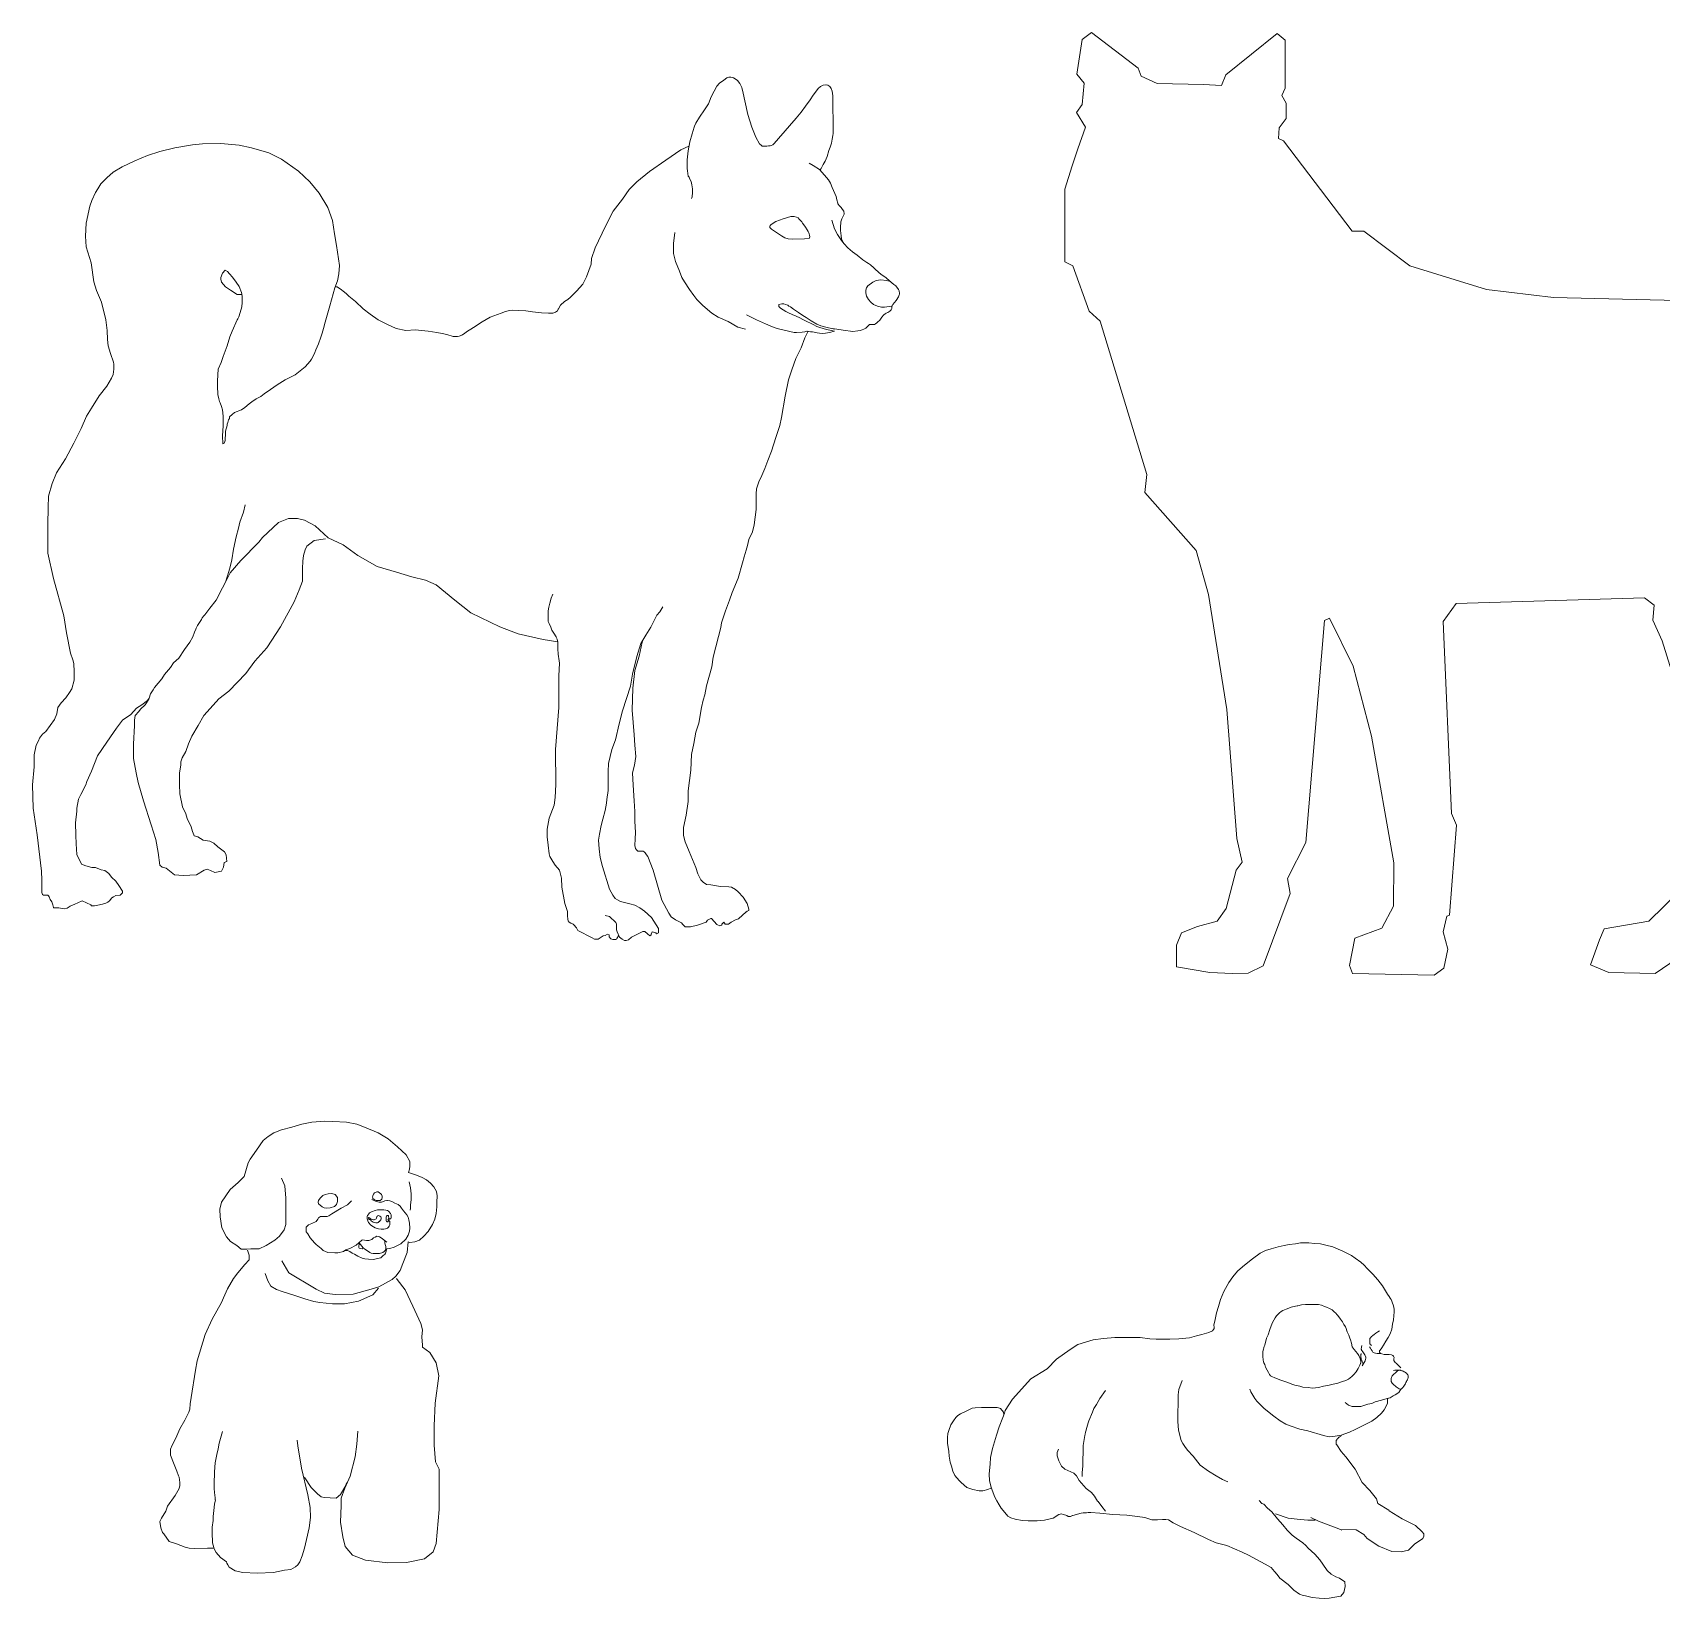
# Model space of a CAD drawing. Header units: millimetres. Extents: x -63086 to 144078, y -129912 to 13382.
# Drawn here: x -57096 to -55950, y -94391 to -93289 of the extents above; entities that cross this region are included whole.
import ezdxf

# ---------------------------------------------------------------- set-up
doc = ezdxf.new("R2010")
doc.units = ezdxf.units.MM
doc.layers.get('0').update_dxf_attribs({"lineweight": 0})
doc.layers.add('展開建具用', color=250, linetype='Continuous', lineweight=9)

# ---------------------------------------------------------------- blocks, each defined once
blk = doc.blocks.new('犬1（CAD素材.com）')
at = {"color": 0, "linetype": 'ByBlock', "lineweight": -2}
for points in [[(116.9, 528.7), (117.7, 529.8), (119.2, 532.4), (120.4, 534.8), (121.8, 538.2), (123.1, 542.4), (124, 544.6), (124.9, 547.6), (125.4, 550.4), (125.7, 551.6), (125.9, 553.1), (126.1, 554.2), (126.2, 557.5), (126.2, 565), (125.9, 570.7), (125.8, 575.8), (125.8, 580.8), (125.5, 584), (124.8, 585.9), (124.3, 586.6), (123.7, 587.3), (122.3, 588.4), (121.2, 588.6), (120.9, 588.6), (119, 588.3), (117.3, 587.5), (115.5, 585.9), (113.6, 583.4), (112.1, 581.3), (110, 578.1), (106.7, 573.5), (103.5, 569.3), (100.1, 565.2), (95.3, 559.8), (84.6, 547.3), (84, 546.7), (83.6, 546.4), (82.5, 545.9), (81.7, 545.7), (80.7, 545.6), (79.5, 545.5), (77.3, 545.5), (76.2, 545.5), (75.4, 546), (74.2, 547.1), (71.7, 551.8), (68.8, 558.8), (66.2, 567.8), (63.9, 577.4), (62.9, 582.6), (61.8, 586.7), (60.4, 589.5), (58.8, 591.7), (57.2, 592.7), (56.1, 593.4), (55.1, 593.8), (54.1, 593.9), (52.7, 593.9), (51.3, 593.4), (49.1, 591.9), (46.2, 589.8), (44.3, 587.6), (42.4, 584.1), (40.4, 580.1), (38.3, 575.2), (35.5, 571), (32.1, 565.8), (29.6, 561.6), (28.6, 559.4), (28.3, 558.7), (26.9, 554.1), (25.3, 548.4), (24.2, 542.2), (23.5, 535.8), (23.4, 529.7), (23.6, 528), (24.2, 524.4), (24.8, 523.5), (25.3, 522.3), (26.2, 520.5), (26.6, 518.2), (27.1, 515.4), (27.1, 512.9), (26.9, 509.7), (26.4, 508.5)], [(-287.5, 293), (-288.7, 287.8), (-291.4, 280.7), (-292.3, 276.6), (-293.8, 270.5), (-295.7, 261.8), (-297, 254.2), (-298.4, 248.4), (-299.9, 243), (-301.3, 238.5), (-303.4, 234.6), (-308, 226), (-312.5, 220.3), (-315.9, 215.5), (-316.6, 214.9), (-317.8, 213.5), (-318.4, 212.2), (-319.2, 210.8), (-321.2, 208), (-322, 206.2), (-322.2, 205.6), (-323.2, 203.3), (-324.4, 200.2), (-326.5, 196.3), (-330.2, 191.3), (-334.3, 185.2), (-338.1, 181.8), (-340.1, 178.6), (-344.3, 173.5), (-346.3, 170.5), (-351.3, 164.4), (-352.3, 162.8), (-353.3, 161.3), (-354.1, 159.9), (-355.2, 157), (-356.2, 155.3), (-360.2, 152.3), (-364.1, 150), (-367.9, 145.5), (-373.8, 141.4), (-378, 135.8), (-380.2, 132.7), (-384.9, 126), (-391.5, 116.4), (-395.6, 105.6), (-395.6, 105.6), (-399, 98.4), (-399.7, 95.9), (-403.2, 89.1), (-404.8, 85.9), (-406.1, 79.6), (-405.9, 77.4), (-407, 69.1), (-406.6, 60.6), (-406.4, 54.5), (-405.9, 47), (-402.6, 40.2), (-399.6, 38.9), (-395.5, 37.8), (-392.8, 37.8), (-388.9, 36.2), (-386.4, 35.7), (-383.5, 33.6), (-381.6, 31), (-378.5, 28.2), (-376.5, 25.1), (-373.9, 21), (-373.9, 20), (-375.5, 18.3), (-378.6, 18), (-380.2, 17.2), (-381.3, 16.5), (-383.1, 14.4), (-384.2, 13.3), (-385.6, 12.6), (-387.9, 12), (-391.3, 11.2), (-393.6, 10.8), (-395.7, 10.7), (-396.1, 11.6), (-402.2, 14.2), (-405.4, 12.9), (-407.5, 12), (-410.6, 10.5), (-412.9, 9.1), (-414.8, 8.6), (-418.7, 9.3), (-421.9, 9.4), (-422.1, 9.4), (-422.4, 9.6), (-422.6, 10.6), (-422.9, 11.6), (-423.6, 13.7), (-424.7, 15.3), (-425.5, 17.2), (-425.9, 17.9), (-426.3, 18.2), (-429.4, 18.2), (-430.1, 18.7), (-430.6, 20.2), (-430.6, 28.9), (-430.9, 35.1), (-433.8, 60.7), (-436.8, 79.6), (-437.1, 96), (-436, 108.6), (-436, 111.5), (-436.1, 114.3), (-436.1, 117), (-434.5, 123.8), (-432.9, 126.9), (-432.2, 128.7), (-430.1, 131.5), (-427.7, 133.4), (-424.8, 137.6), (-421.7, 142), (-420.1, 146), (-419.3, 150.3), (-417, 153.7), (-413.8, 157.2), (-411.2, 161), (-409.5, 163.4), (-407.9, 169.6), (-407.9, 175.4), (-408.1, 181.4), (-408.7, 184), (-410.4, 188.7), (-413.3, 202.9), (-415.2, 214.9), (-422.5, 241.2), (-426.5, 259.1), (-426.5, 279.1), (-426.1, 291.2), (-425.9, 299.2), (-423.4, 308.1), (-420.2, 315.6), (-414, 325.3), (-408, 336.5), (-403, 346.7), (-399.1, 355.3), (-395.6, 361), (-390.2, 369.7), (-385, 376.4), (-381.6, 382.2), (-380.5, 384.7), (-380, 388.5), (-380, 391.9), (-380.2, 393.3), (-382.2, 399.4), (-383.9, 404.8), (-384.4, 409.4), (-384.6, 415.7), (-385.6, 423.2), (-388.7, 435.6), (-392.2, 443.9), (-394.1, 450), (-395.8, 463.4), (-399.4, 474.5), (-399.9, 482.1), (-399.5, 491.2), (-396.8, 503.1), (-395.5, 507.2), (-392.9, 512.7), (-391.3, 515.3), (-389, 518.9), (-384.8, 523.1), (-380.4, 527.1), (-374.2, 530.9), (-365.3, 535.1), (-356.2, 538.8), (-347.7, 541.6), (-337.1, 544.2), (-324.6, 546.3), (-317.5, 547.1), (-304.6, 547.3), (-291.9, 546.1), (-283, 544.3), (-271, 540.8), (-262, 536.2), (-250.1, 527.7), (-242, 520.4), (-235.4, 512.3), (-229.4, 502.2), (-226.1, 493), (-224.7, 483.7), (-223.2, 475.6), (-221.1, 461.4), (-221.6, 455.5), (-222.7, 450.7), (-224.5, 445.8), (-228.1, 433.1), (-231.3, 421.5), (-232.4, 417), (-233.5, 413.9), (-234.3, 410.9), (-236, 406.3), (-237.9, 402.1), (-238.6, 400.2), (-239.5, 398.2), (-241, 395.4), (-241.9, 394.1), (-245.3, 390), (-248.8, 387.2), (-252.3, 384.6), (-259.4, 381), (-265.1, 377.4), (-269.8, 374.2), (-274.3, 371), (-276.6, 369.2), (-279.9, 367.5), (-280.8, 367), (-281.9, 366.1), (-284.8, 364), (-287.7, 361.6), (-290.2, 359.9), (-295, 357.9), (-296.6, 356.5), (-298.6, 354.9), (-298.7, 353.8), (-299.3, 352.8), (-299.8, 351), (-300.2, 349.7), (-300.3, 348.8), (-301.5, 344.8), (-301.5, 343.6), (-301.7, 338.2), (-301.8, 337.5), (-302.3, 336.5), (-302.4, 336.4), (-303.2, 336), (-303.4, 341.6), (-303.1, 348.5), (-303.1, 355.4), (-303.4, 359.9), (-304.2, 362.1), (-305.1, 364.7), (-305.6, 365.8), (-306.1, 367.6), (-306.9, 370.7), (-307, 376.5), (-307.1, 380.3), (-306.5, 388.4), (-304.5, 393.1), (-303.1, 397.3), (-300.3, 405), (-298.3, 411.3), (-296.6, 415.2), (-293.2, 423.1), (-292.7, 423.8), (-292, 425.4), (-291.1, 428.3), (-290, 432.3), (-289.6, 435.5), (-289.6, 439.8), (-290.1, 442.5), (-291.8, 446.7), (-293.9, 449.7), (-296.5, 453.2), (-298.5, 455.5), (-300.1, 457.3), (-301.6, 458.2), (-303.4, 456.1), (-304.7, 453), (-304.7, 451.8), (-304.2, 449.6), (-301.3, 446.4), (-297.9, 444), (-293.2, 441.1), (-289.8, 441.1)], [(24.6, 545.4), (18.9, 542.8), (8.4, 535.6), (-3.2, 527.5), (-12, 520.2), (-17.4, 514.9), (-22.2, 508.2), (-28.6, 499.7), (-34.1, 489), (-41.4, 473.9), (-44, 466.3), (-44.1, 462.3), (-47.4, 453.5), (-50, 448.3), (-54.5, 443.3), (-58.7, 439.1), (-60.5, 437.6), (-63, 436.2), (-65.6, 433.4), (-67.2, 430.9), (-67.3, 430.7), (-67.8, 429.6), (-69.2, 428.6), (-71.2, 428), (-74.2, 427.9), (-79.1, 428.2), (-85.3, 428.8), (-90.1, 429.5), (-95, 429.8), (-99.7, 430), (-101.5, 429.8), (-104.3, 429.1), (-107.4, 427.9), (-115.1, 425), (-120.8, 421.8), (-127, 417.7), (-131.8, 414.7), (-133.3, 413.6), (-134.5, 412.8), (-135.2, 412.4), (-137.1, 411.8), (-138.1, 411.5), (-141.3, 411.5), (-145.6, 412.8), (-148.9, 413.5), (-152.6, 414.2), (-158.7, 415.3), (-163.5, 415.8), (-167.8, 416.1), (-174.6, 415.7), (-181.3, 417.1), (-187.9, 420.2), (-193.9, 423.3), (-199.7, 427.1), (-204.5, 430.9), (-210, 436), (-214.6, 439.9), (-216.5, 441.8), (-218.6, 443.3), (-219.9, 444.3), (-222.8, 446.4), (-223.7, 446.5)], [(109.3, 533.5), (112.1, 531.8), (116.4, 529.1), (120.1, 525), (122.8, 521.8), (124.3, 519.4), (125.5, 516.3), (128.3, 510.1), (128.7, 507.7), (129.3, 505.2), (129.3, 504.9), (130.5, 503.5), (131.7, 502.2), (132.7, 500.9), (133.6, 499.7), (133.7, 499.3), (133.8, 498.2), (133.8, 497.5), (133.1, 496.2), (132.7, 495.3), (132.3, 494.2), (131.4, 492.2), (131.4, 491), (131.2, 489.3), (131.2, 486), (131.8, 482.2), (132.1, 480.3), (133, 478.1)], [(125.2, 493.4), (127.1, 487.2), (129.2, 483.3), (132.1, 479), (133.9, 476.7), (136.5, 473.8), (139.7, 471.1), (142.9, 468.6), (147.1, 465.5), (149.8, 463.5), (150.9, 462.8), (152.5, 461.8), (153.2, 461.2), (154, 460.4), (155.9, 458.7), (160, 455.2), (163.2, 452.9), (166.1, 450.4), (168.9, 448), (170.2, 447.1), (172.1, 444.5), (172.6, 443.6), (172.6, 443.2), (172.9, 442.2), (172.7, 441.3), (172.6, 440.8), (172.1, 439.4), (170.5, 436.9), (169.3, 435.3), (168.2, 434), (167.6, 433.1), (167.5, 432.8), (167.4, 432.4), (167.4, 432.2), (167.4, 431.8), (167.3, 431.1), (167, 430.3), (166.3, 429.5), (165.9, 429.2), (165.2, 428.8), (164.5, 428.3), (163.3, 427.8), (162.7, 427.5), (162.5, 427.2), (162.1, 426.9), (161.5, 426.4), (160.4, 425), (158.9, 422.9), (157.3, 421.5), (156.8, 421.1), (156, 420.4), (155.8, 420.3), (155.3, 420), (154.7, 419.8), (154.2, 419.8), (153.9, 419.8), (153.3, 419.9), (153.2, 419.9), (152.8, 419.9), (152.3, 419.9), (151.8, 419.8), (151.5, 419.6), (150.4, 418.7), (149, 417.3), (147.7, 416.7), (146.6, 416.1), (145.2, 415.7), (143.4, 415.4), (140, 414.9), (133.1, 416), (125.6, 417), (127.1, 416.7), (121.8, 417.7), (117.5, 419), (114.7, 420.1), (110.6, 422.4), (107.1, 424.9), (104.8, 426.2), (101.7, 428.3), (98.3, 430.6), (96, 432.4), (95, 432.9), (94.3, 433.6), (92.6, 434.1), (91.5, 434.4), (89.9, 434.4), (88, 434), (87.8, 433.5), (87.8, 432.5), (89.1, 431.4), (92.8, 429.1), (94.6, 428.2), (97.3, 427), (100, 425.7), (102.7, 424.5), (104.7, 423.4), (108, 421.9), (110.1, 420.8), (112.1, 419.9), (114.7, 418.5), (116.8, 417.7), (121.4, 416.5), (123.7, 415.9), (127, 415.2), (123.5, 414.2), (120.8, 413.8), (118.6, 413.5), (116.5, 413.8), (114.8, 414), (113.9, 414.2), (111.5, 414.7), (110.1, 414.7), (107.8, 415.1), (107.7, 415.1), (106.2, 414.7), (104.4, 414.5), (104.2, 414.5), (100.3, 414.2), (98.6, 414.3), (91.7, 416), (86.8, 417.1), (83.4, 418.3), (78.4, 420.3), (72.3, 423.1), (65.2, 426.7)], [(14.7, 484.7), (13.9, 476.9), (13.9, 469.9), (15.1, 464.3), (18.1, 457.5), (19.6, 452.9), (21.5, 450), (25.1, 444.5), (28, 440.4), (30.3, 437.4), (34.4, 433.3), (40.7, 428), (45.1, 425), (52.2, 422), (59, 418.1), (64.5, 416.6)], [(166.7, 450.2), (163.7, 450.9), (159.7, 451.4), (156.3, 450.9), (154.1, 449.7), (150.5, 447.2), (149.5, 445.8), (149.1, 444), (149.1, 442.2), (149.6, 439.9), (151, 437.4), (152.6, 435.7), (154.4, 434), (157.4, 432.7), (160.1, 432.2), (162.2, 432.1), (167.5, 432.8)], [(108.2, 414.8), (106.3, 410.5), (103.6, 403.6), (99.9, 395.9), (97, 388.1), (94.8, 381), (92.4, 369.4), (89.7, 354.5), (88.5, 348.9), (85.8, 340.4), (82.7, 330.7), (80.2, 324.1), (78, 318.5), (75.9, 313.7), (73.9, 309.3), (72.2, 304.2), (72, 300.8), (72, 289.6), (70.5, 278.9), (69.3, 274.1), (66.9, 268.5), (65.9, 264.3), (64.9, 261.2), (63.4, 256.4), (62.3, 252.1), (59.4, 241.4), (55, 231.3), (53.1, 225.8), (50.3, 218.3), (47.6, 209.9), (47.1, 206.7), (45.5, 200.4), (41.6, 185.9), (40.8, 179), (37, 165.7), (35.9, 159.2), (34.6, 155.5), (33.6, 150.3), (31.5, 139.4), (29.4, 133.1), (28.1, 125.1), (26.5, 117.2), (26, 106.3), (24.2, 91.7), (24.1, 84.3), (22.6, 74.7), (20.8, 66), (20.8, 60.3), (22, 55.8), (24.7, 49), (29.4, 37.8), (30.9, 33.2), (33.1, 29.2), (34.6, 27.4), (36.9, 25.9), (40, 25.6), (46.9, 24.5), (52.8, 24.2), (54.5, 24), (57.5, 22.4), (59.2, 20.7), (62.7, 16.9), (65.7, 12.5), (66.9, 8.4), (66.9, 7.5), (65.6, 7.1), (65.1, 6.6), (64.8, 6.6), (59.6, 1.6), (57.3, 1), (54.4, -0.8), (52.4, -2.1), (50.2, -2.1), (49.1, -0.6), (47.7, -2.1), (47.7, -2.9), (46.4, -3.2), (44.2, -2.4), (40.6, 1.8), (40.1, 1.8), (37.7, 0.8), (36.7, -0.6), (30.6, -2.8), (25.7, -3.9), (22.1, -3.9), (20.3, -2.4), (19.4, -1.1), (17.9, -0.5), (15.3, 1), (12.2, 3.1), (10.6, 5.7), (5.6, 14.9), (-0.6, 36), (-4.3, 45.4), (-5.3, 46.7), (-6.1, 48), (-6.9, 48.8), (-7.5, 49.3), (-11.3, 49.3), (-12.2, 50.2), (-12.9, 51.2), (-13.4, 53.2), (-13.2, 57.9), (-13, 62.4), (-13.4, 70.3), (-13.5, 77.2), (-14, 84.6), (-14.7, 95.6), (-15, 104.4), (-13.7, 109.9), (-12.7, 115.9), (-13.5, 123.8), (-13.9, 131.1), (-15.3, 148.5), (-14.8, 164), (-13.4, 176.4), (-10.3, 186.4), (-8.2, 196.3), (-7.5, 198.2)], [(-67.6, 196.5), (-77.9, 198.2), (-95.6, 202.3), (-108.5, 207.2), (-128.7, 217.1), (-140.1, 225.9), (-153.2, 236.6), (-160.8, 240), (-170.2, 242.4), (-181.2, 245.6), (-194.6, 249.7), (-208.2, 257.3), (-218.6, 264.8), (-229.1, 269.7), (-238.3, 278.2), (-245.9, 282.1), (-250.7, 283.3), (-257.1, 283.3), (-264.1, 280.6), (-275.3, 269.9), (-278, 266.7), (-290.6, 253.8), (-298.1, 245.1), (-301.3, 238.5)], [(-231, 269), (-239, 268), (-244.1, 263.9), (-245.3, 261.4), (-246.5, 257.3), (-247, 253.4), (-247.3, 248.3), (-247.3, 239.3), (-249.5, 233.2), (-253.1, 224.7), (-262.6, 207.2), (-272.3, 192.4), (-280.8, 182.9), (-287.1, 174.4), (-299.1, 161.8), (-306.1, 156.4), (-312.2, 149.6), (-316.6, 144.7), (-320.7, 137.7), (-325.1, 130.1), (-327.5, 124.8), (-329.4, 119.5), (-332, 114.9), (-332.8, 112.2), (-332.9, 109.7), (-333.7, 104.4), (-333.7, 96.1), (-333.6, 89.5), (-331.6, 80.4), (-329.4, 75.5), (-328.4, 72.3), (-325.6, 66.4), (-324.5, 63.2), (-323.7, 60.8), (-323.4, 60.1), (-320.9, 59.3), (-317.2, 57), (-312.5, 56.4), (-309.6, 54.8), (-306.8, 52.3), (-302, 48.8), (-300.9, 46.8), (-300.5, 42.1), (-302.3, 41.3), (-302.9, 38.1), (-304.2, 35.3), (-308.8, 34.3), (-311.9, 35.6), (-314.3, 36.5), (-316.4, 35.8), (-321.9, 32.6), (-326.4, 32.4), (-331.2, 32.1), (-337.3, 32.7), (-343.1, 37.3), (-345.9, 38.1), (-347.5, 39.5), (-348.8, 48.3), (-350.4, 57.5), (-353.8, 67.7), (-359.2, 84.8), (-362.8, 97.6), (-364.2, 104.4), (-366.2, 114.4), (-366.2, 124.6), (-365.5, 137.8), (-365.5, 141.5), (-364.9, 144.7), (-362.4, 147.5), (-361.3, 149.3), (-357.9, 152.2), (-355.3, 156.2)], [(-71, 230.1), (-72.3, 227.3), (-73.3, 223.9), (-74, 221), (-74.5, 218.5), (-74.5, 212.3), (-74.3, 211), (-73.7, 209.4), (-72.6, 206.8), (-71.7, 204.9), (-70.3, 202.6), (-68.7, 200), (-68.7, 199.8), (-68, 198.5), (-67.5, 196.3), (-67.5, 191.6), (-67.4, 187.8), (-66.7, 183.3), (-66.4, 181.5), (-67, 172.7), (-67, 150.3), (-69.2, 120.9), (-68.9, 96.3), (-69.4, 87.1), (-70.1, 81.7), (-73.6, 72.5), (-75, 64.7), (-75, 59.4), (-74.5, 53.5), (-73.6, 47.5), (-73.3, 45.5), (-71.1, 41.9), (-69.4, 39.4), (-66.3, 35.8), (-65, 30.2), (-64.8, 23.9), (-62.6, 12.4), (-60.9, 6.8), (-60.7, 4.9), (-60.7, 3.2), (-60.5, 1.9), (-60.5, 1.1), (-60.4, 0.2), (-59.6, -0.8), (-58.4, -1.5), (-56.8, -2.1), (-56.3, -2.6), (-54.5, -4.7), (-53.6, -6.5), (-43.5, -11.8), (-41.7, -12.6), (-39.1, -12.6), (-35.7, -10.4), (-34.4, -10), (-32.7, -9.2), (-31.5, -9.7), (-31.5, -11), (-30.4, -12.5), (-28.9, -13), (-26.7, -13), (-26.2, -12.6), (-26, -12.2), (-25, -10.4)], [(-34.3, 3.9), (-31.2, 3.4), (-26.7, -1), (-26.2, -2.1), (-26.2, -6.2), (-25.9, -7.6), (-24.1, -11.2), (-22.3, -12.6), (-20.8, -13.5), (-19.4, -13.5), (-17.9, -13.1), (-15.8, -11.2), (-14, -10.2), (-11.6, -9.1), (-7.9, -7.3), (-6.4, -7.3), (-4.5, -8.9), (-2.8, -10.2), (-2, -9.6), (-1.9, -9.1), (-1.2, -7.5), (1.4, -8.3), (1.9, -8.8), (3.3, -8.3), (3.3, -5.2), (1.7, -2.6), (-1.7, 2.6), (-6.7, 7), (-10, 9.4), (-13.4, 11.3), (-16.9, 12.3), (-23.6, 13.8), (-25.7, 15.1), (-27.3, 16), (-28.9, 18.2), (-31.2, 22.5), (-36.1, 38.4), (-37.7, 44.9), (-38.5, 50.9), (-39, 56.9), (-38.3, 61.3), (-37, 67.4), (-35.9, 71.8), (-34.3, 77.8), (-33.3, 83), (-33, 85.6), (-32.2, 91.9), (-32.2, 105.4), (-31.9, 110.9), (-29.6, 120.9), (-27, 127.7), (-24.4, 138.9), (-22, 148), (-16.5, 165.3), (-15, 173.9), (-12.1, 186.2), (-9.2, 195.5), (-5.6, 201.3), (-2.2, 207), (2, 215.4), (4.1, 217.7), (6.4, 221.1)]]:
    blk.add_lwpolyline(points, dxfattribs=at)
blk.add_lwpolyline([(107.8, 486.6), (106.7, 488.5), (105.5, 490), (104.6, 491.2), (104.1, 492.1), (103.1, 493.2), (102.3, 494.1), (101.5, 494.9), (100.3, 495.5), (98.6, 495.9), (96.4, 495.8), (90.9, 494.3), (85.9, 492.5), (82.4, 490.4), (81.8, 489.5), (81.5, 488.8), (81.6, 488.1), (82.7, 487), (84.8, 485.6), (89.8, 482.4), (92, 480.9), (94.5, 480.1), (97.6, 480), (105.9, 480.3), (109.2, 480.5), (109.5, 480.9), (109.6, 481.6), (109.5, 482.8), (109.2, 483.7), (108.9, 484.5), (108.5, 485.3)], close=True, dxfattribs=at)
blk = doc.blocks.new('犬6（CAD素材.com）')
at = {"color": 0, "linetype": 'ByBlock', "lineweight": -2}
for points in [[(-46.2, 203), (-41.3, 194.5), (-35.3, 191.1), (-29, 187.3), (-22, 183.2), (-16.1, 180.3), (-8.7, 179.4), (4.1, 179.6), (16.6, 183), (22.1, 184.7), (31.4, 189.8), (34.1, 192.3), (37.1, 196.2), (39, 201.2), (42, 208.9), (42.6, 216.4), (43.9, 216), (47.5, 216.4), (50.7, 217.5), (53.8, 220.3), (56.8, 223.7), (59.8, 228.7), (61.5, 232.3), (62.5, 236.4), (62.8, 241), (62.8, 244.2), (63, 248.7), (62.7, 251.8), (61.7, 253.5), (60.8, 255), (58.3, 257.6), (55.5, 260.1), (52.6, 261.6), (48.6, 263.3), (43, 265.3), (43.6, 267.6), (43.9, 269.7), (43.8, 272.9), (41.2, 277.6), (35.2, 283.3), (28.7, 288.8), (21.7, 293), (11.9, 297.1), (6.6, 299.2), (-0.6, 300.5), (-10.3, 301.1), (-15.9, 301.4), (-25.1, 300.7), (-32, 299.2), (-39.1, 297.1), (-46.4, 295.3), (-51.8, 293), (-55.9, 290.6), (-59.2, 287.6), (-64.1, 280.9), (-68.4, 274.6), (-69.9, 272.1), (-72.7, 262.3), (-77, 258.2), (-82.5, 253.3), (-88.7, 244.3), (-89.8, 239.5), (-89.6, 233.9), (-88.3, 226.2), (-85, 219.9), (-82.4, 216.7), (-77.9, 213.9), (-74.7, 211.3), (-70.8, 211.3), (-68, 211.5), (-62.2, 211.5), (-57.2, 213.9), (-51, 217.5), (-47.8, 220.3), (-44.5, 224.8), (-43.4, 228.7), (-43.4, 247.1), (-44.1, 255.7), (-46.4, 261.1)], [(43.5, 258.6), (44.3, 254.4), (44.8, 250.1), (44.8, 246.1), (44.3, 242.3), (44.3, 239.8), (44.1, 238.7)], [(2.8, 245.3), (0.1, 242.4), (-4.5, 240.1), (-11.1, 236.2), (-13.1, 234.6), (-14.3, 234.2), (-18.9, 234.2), (-20.3, 233.3), (-20.9, 232.4), (-22.1, 230.7), (-25, 229.3), (-27.4, 228.4), (-28.5, 227.3), (-29.1, 226.7), (-29.1, 223.9), (-29, 223.5), (-28, 222.1), (-26.3, 219.2), (-23.3, 215.6), (-22, 214.6), (-20.9, 213.5), (-18.4, 211.8), (-17.1, 210.2), (-13.8, 208.9), (-8.9, 208.7), (-6.8, 208.7), (-2.9, 209.7), (-1.1, 210.7), (1.7, 211.7), (6.1, 214), (8, 215.7), (10, 217.5), (10.7, 217.7), (12, 217.5), (13.5, 217.3), (15, 217.3), (17.1, 218.1), (18.4, 219.1), (19.4, 219.8), (20.7, 220.3), (21.6, 220.2), (22.5, 219.9), (23.8, 219.3), (25.6, 217.9), (26.8, 216.8), (27.6, 216.1)], [(17.1, 246.3), (19.7, 245.1), (22.3, 244.4), (23.9, 244.4), (25.4, 244.7), (26.4, 245.2), (27.7, 245.6), (28.2, 245.6), (29.8, 245.3), (31.3, 244.7), (33.4, 243.6), (35.7, 242.6), (37, 241.5), (38.1, 240.1), (39.4, 238.2), (41.7, 235.5), (42.6, 233.8), (43.1, 231.9), (43.6, 229.5), (43.9, 226), (43.7, 223.8), (42.8, 221), (41, 218.2), (37.6, 215.1), (32.9, 212.7), (29.8, 211.6), (27.6, 211.4), (26.8, 208.5), (26.6, 208.1), (26.6, 207.8), (25.1, 206.7), (23.4, 205.2), (21.1, 204.6), (18.4, 204), (14.8, 204.3), (12.1, 204.4), (10.3, 205), (7.3, 206.4), (4.9, 207.7), (3.8, 208.2), (3.2, 208.5), (1.7, 209.5), (0.1, 210.4), (-1.4, 210.3)], [(28.7, 231.7), (28.8, 231.6), (28.8, 231.1), (28.7, 230.8), (28.7, 230.6), (28.5, 230.5), (28, 230.5), (27.6, 230.7), (27.4, 230.8), (27.3, 231.1), (27.2, 231.5), (27.2, 232.2), (27.2, 232.9), (27.3, 233.8), (27.4, 234.4), (27.5, 234.6), (27.7, 234.8), (27.9, 234.9), (28.2, 235), (28.3, 235), (28.6, 234.9), (28.8, 234.6), (28.9, 234.4), (28.9, 234), (29, 233.6), (29, 233.1), (29, 232.8), (28.9, 232.7), (28.9, 232.4), (28.7, 232.3), (28.6, 232.2), (28.5, 232.2), (28.5, 232), (28.6, 231.8), (28.5, 231.9), (29.1, 231.4), (29.5, 230.9), (29.7, 230.6), (29.8, 229.8), (29.7, 228.4), (29.4, 227.5), (28.9, 226.7), (28.2, 226.1), (27.5, 225.8), (26.8, 225.5), (25.6, 225.4), (23.6, 225.4), (21.9, 225.5), (19.4, 226.3), (18.2, 227), (16.4, 228.2), (14.9, 229.9), (14.4, 231.1), (13.9, 232.7), (13.8, 233.3), (13.8, 234), (13.9, 234.5), (14.1, 234.9), (14.1, 234.9), (14.3, 235.1), (15, 236.1), (15.6, 236.7), (16.8, 237.4), (17.5, 237.7), (18.7, 238.2), (19.4, 238.4), (21.2, 239), (25.6, 239), (27.1, 238.7), (28.1, 238.5), (28.9, 238), (29.4, 237.4), (30, 236.5), (30.2, 236.3), (30.7, 235.5), (30.7, 235), (30.8, 233.8), (30.8, 233.4), (30.5, 232.9), (30.2, 232.6), (29.8, 232.5), (29.6, 232.4), (29.1, 232.4), (29, 232.3), (28.8, 232.4)], [(15.4, 233.4), (16, 232.8), (16.6, 232.4), (17.5, 232), (18.2, 231.9), (18.7, 231.9), (19.3, 232.1), (20.1, 232.6), (20.4, 233), (20.5, 233.4), (20.6, 234.1), (20.8, 234.3), (21.1, 234.7), (21.7, 234.9), (22.3, 234.8), (22.8, 234.5), (23.4, 234), (23.6, 233.6), (23.6, 232.6), (23.4, 231.9), (23.1, 231.4), (22.6, 230.8), (22.2, 230.6), (21.6, 230), (21.1, 229.8), (20, 229.8), (19.3, 230), (18.1, 230.3), (17.3, 230.8), (16.6, 231.2), (16.5, 231.7), (15.9, 232.2), (15.3, 232.2), (15, 232.4), (14.8, 232.9), (14.8, 233), (14.9, 233.4), (15.1, 233.5), (15.4, 233.4), (15.4, 233.4)], [(-70.3, 210.6), (-69.2, 207), (-69.2, 203.8), (-72.2, 200.4), (-77.1, 194.5), (-80.1, 190.7), (-84.5, 183.4), (-87.1, 177.1), (-88.7, 173.6), (-95.1, 162), (-100.2, 151.3), (-105.8, 132.7), (-107, 126), (-110, 106.9), (-110.6, 102.4), (-110.8, 98.6), (-111.5, 96.5), (-114.4, 91), (-118, 84.8), (-120.8, 78.3), (-123.3, 73.4), (-124.6, 70.4), (-124.6, 66.2), (-122.3, 60.9), (-120.1, 55), (-118.9, 51.8), (-118.3, 50.7), (-118, 47.1), (-118, 45), (-118.5, 42.9), (-121.2, 37.8), (-126.5, 30.4), (-127.8, 26.8), (-130.8, 21.9), (-132, 19.6), (-131.4, 15.1), (-130.1, 11.8), (-129.1, 10.9), (-125.5, 5.6), (-120.4, 3.9), (-114.2, 1.6), (-111.3, 0.9), (-107.7, 0.5), (-98.5, 0.9), (-94.5, 0.9)], [(11, 212), (11, 212), (10.3, 211.4), (9.5, 211.6), (8.2, 211.9), (7.9, 212.4), (8.2, 215.8), (11.1, 212.1), (12.2, 211.3), (14.1, 210.1), (15.7, 209), (16.7, 208.5), (18.1, 208.2), (19.7, 208.2), (22.5, 208.1), (24.9, 208.8), (25.8, 209.6), (26.5, 210.3), (26.9, 210.9), (27.1, 211.7), (26.9, 213.1), (26.8, 213.9), (26.5, 214.6), (26.2, 215.8), (26.2, 216.5), (26, 217.5), (26, 217.6)], [(-57.8, 194), (-56.1, 189), (-54, 185.2), (-50, 182.8), (-45.9, 181.5), (-37.7, 178.8), (-30, 176.3), (-23.7, 174.5), (-19.5, 173.7), (-10.6, 172.7), (-2.1, 172.7), (7.7, 174.6), (17.8, 179.2), (21.9, 183.7)], [(7.2, 83.2), (6.6, 74.1), (5.5, 65), (1.8, 51.6), (-1.9, 43.1), (-4.5, 36), (-4.5, 30.9), (-4.8, 19.2), (-3.3, 8.7), (-1.6, 1.9), (3.5, -4.1), (12.6, -7.7), (28.5, -9.5), (41.5, -9.2), (54.3, -6.6), (60.3, -1.8), (62.3, 4.2), (64.5, 28), (64.5, 56.5), (62, 61.6), (61.1, 73.2), (61.1, 86.8), (61.7, 102.8), (64.3, 122.1), (62.3, 131.2), (58, 138.5), (52.9, 142.2), (52.9, 143.7), (52.3, 149.6), (52.9, 154.4), (51.5, 159), (46.1, 171.2), (40.7, 182.6), (35, 190), (34.4, 190.5)], [(-88, 82.9), (-90.2, 74.7), (-90.9, 70.7), (-91.8, 66.8), (-93.1, 60.9), (-93.5, 54.6), (-93.5, 53.8), (-93.7, 46.6), (-93.7, 42.7), (-93.6, 39.9), (-93.4, 38.1), (-93, 36.3), (-93, 34.9), (-92.9, 34.8), (-93.5, 31.7), (-94, 27.4), (-94.4, 23.2), (-94.5, 20.2), (-95.1, 15.5), (-95.1, 12.3), (-95.1, 9.7), (-94.9, 6.7), (-94.9, 4.6), (-94.6, 3), (-93.9, 0.3), (-92.4, -2.3), (-89.4, -5.8), (-85.2, -8.7), (-84.8, -9.8), (-84.1, -10.9), (-83.2, -12.6), (-79, -15.1), (-73.7, -16.4), (-63.5, -16.7), (-52, -16.2), (-44.3, -14.6), (-39.8, -14.1), (-36.5, -12.4), (-34.9, -11), (-33.4, -8.9), (-31.8, -4.6), (-30.2, 0.9), (-28.9, 7), (-27, 15.1), (-26, 22.3), (-26.2, 29.5), (-27.8, 38.3), (-32.3, 57), (-34.9, 72.9), (-35.4, 76.9)], [(-30.7, 50.9), (-30, 50.2), (-25.6, 43.5), (-21.1, 39), (-18.6, 36.9), (-16.5, 36.5), (-8, 36), (-5, 38.6), (-1.9, 43.7), (-0.8, 45.8), (-0.4, 47.1)]]:
    blk.add_lwpolyline(points, dxfattribs=at)
for points in [[(-20.3, 245.5), (-19.3, 247.2), (-17.3, 249), (-15.7, 249.8), (-13.5, 250.2), (-11, 250.3), (-8.7, 249.6), (-7, 247.5), (-7, 244.9), (-7.8, 242.6), (-9.2, 241.3), (-12.1, 240.3), (-14.5, 240), (-16.3, 240.3), (-17.8, 241.1), (-19.3, 242.2), (-20.4, 243.1), (-20.6, 244.2)], [(17.7, 247.9), (17.8, 248.8), (18.3, 249.9), (19, 250.8), (20.6, 251.7), (21.5, 251.6), (22.6, 251), (23.5, 250.2), (24, 249.6), (24.4, 248.6), (24.3, 247.6), (24.1, 246.4), (23.1, 245.4), (22.1, 245.4), (20.1, 245.6), (18.7, 246.3), (17.9, 246.9), (17.8, 247.4)]]:
    blk.add_lwpolyline(points, close=True, dxfattribs=at)
blk = doc.blocks.new('犬7（CAD素材.com）')
at = {"color": 0, "linetype": 'ByBlock', "lineweight": -2}
for points in [[(-48.8, 17.3), (-46.9, 15.1), (-45.7, 14.7), (-42.9, 11.8), (-39.9, 9.3), (-35.9, 4.3), (-32.3, 0.2), (-29.1, -3.6), (-25.7, -7.1), (-22.8, -9.3), (-18.2, -12.6), (-16, -14.5), (-14.5, -16.2), (-9.7, -20.5), (-6.3, -24.4), (-4.1, -27.6), (-1, -32.1), (1.8, -34.5), (5, -36.4), (7.7, -37.5), (11.3, -40.1), (11.7, -43.2), (10.8, -47.5), (8.5, -50), (4.4, -50.8), (0.4, -51.5), (-3.1, -51.7), (-6.7, -51.6), (-11.5, -51.1), (-14.3, -50.4), (-16.3, -49.8), (-18, -49.5), (-20.6, -48.7), (-24.5, -45.8), (-27.9, -42.3), (-28.5, -41.8), (-34.3, -37.5), (-36.3, -34.9), (-38.2, -32.7), (-40.4, -30), (-44.7, -27.6), (-56.3, -21.2), (-60.9, -19.1), (-71.7, -14.5), (-79.1, -12.5), (-84.5, -10.1), (-94.7, -5.3), (-104.1, -1), (-109.3, 1.5), (-112.7, 3.7), (-114.6, 3.9), (-115.2, 3.9), (-115.2, 3.9), (-116.8, 3.8), (-120.3, 3.6), (-121.9, 3.7), (-124.4, 3.7), (-129.2, 5.2), (-134.5, 6), (-141.9, 6.9), (-151.9, 7.3), (-160.9, 8.3), (-167.3, 8.7), (-169.1, 8.7), (-169.1, 8.7), (-170.4, 8.6), (-172.6, 8.6), (-174.1, 8.4), (-175.1, 8), (-177.3, 7.4), (-179.9, 6.7), (-180.2, 6.7), (-181.7, 6), (-183.2, 6), (-184.1, 6.7), (-186.5, 7.5), (-188.2, 7.8), (-188.9, 7.7), (-189.7, 7.5), (-193.7, 4.9), (-200, 3.3), (-205, 3), (-211.3, 3), (-215.5, 3.1), (-220.5, 4), (-223.5, 5.1), (-225.6, 6.3), (-227.9, 8.8), (-230.3, 11.9), (-231.8, 14.3), (-233.4, 16.9), (-234.8, 19.6), (-236.7, 24.4), (-237.5, 26.6), (-238.5, 31.1), (-238.9, 36.1), (-238.2, 42.7), (-237.9, 47.6), (-236.5, 53.9), (-233.7, 63.3), (-231.9, 69), (-229.2, 75.7), (-228.1, 78.6), (-228.1, 78.6), (-227.5, 80.5), (-222.5, 88.6), (-209.5, 102.8), (-198.1, 110), (-191.4, 116.8), (-181.9, 123.4), (-176.5, 127.1), (-165.7, 130.2), (-158.3, 131.3), (-150.4, 131.9), (-132.7, 131.9), (-125.8, 131.1), (-121.4, 130.8), (-111.7, 130.8), (-105.4, 131), (-98, 131.8), (-93, 133.1), (-89.2, 134.1), (-84.4, 135.5), (-81.7, 136.6), (-81.1, 137.5), (-80.6, 138.2), (-80.5, 139.2), (-80.7, 140.7), (-79.9, 144.7), (-78.9, 149.3), (-77.4, 153.7), (-76.1, 158.6), (-73.7, 164.4), (-70.3, 170.6), (-67.5, 174.6), (-64.1, 178.7), (-60.7, 181.6), (-56.9, 184.7), (-53.5, 187.3), (-48.1, 191.3), (-44.4, 193.1), (-40.5, 194.3), (-35.5, 195.7), (-31.2, 196.7), (-27.8, 197.5), (-23.2, 197.9), (-19.8, 198.5), (-13.9, 198.5), (-10, 198.1), (-5.7, 197.8), (-2, 197), (2.9, 195.7), (10, 192.6), (16.2, 189.6), (18.6, 187.8), (22.6, 185), (24.9, 182.8), (27, 180.6), (31, 176.6), (34.6, 172.6), (37.8, 168.4), (41.5, 162.5), (42.6, 160.9), (43.4, 159.6), (43.9, 158.6), (44.4, 157.6), (45, 156.2), (45.5, 154.9), (45.9, 153.2), (46.1, 151.6), (46.1, 150.1), (45.9, 147.2), (45.6, 144.5), (45, 141.3), (44.4, 137.9), (43.3, 134.5), (41.9, 131.9), (40.3, 129.4), (38.6, 126.6), (37.5, 124.6), (36.2, 123), (35.9, 122.5), (35.9, 121.7), (36.3, 121), (36.8, 120.7), (37.5, 120.4), (39.1, 120), (42.6, 120), (44.2, 119.8), (45.2, 119.3), (45.6, 118.9), (46, 117.8), (45.9, 116.9), (45.9, 115.8), (46.7, 114.4), (47.5, 113.8), (49.8, 111.5), (50.7, 110.7)], [(23.4, 126.4), (23.2, 125.2), (23, 123.8), (23.1, 123.5), (23.1, 123.3), (23.1, 123.1), (23.3, 122.8)], [(35.9, 136.6), (34.7, 135.9), (33.2, 134.9), (32.1, 134.1), (31.2, 133.4), (30, 132.4), (29.6, 132), (29, 131.2), (28.9, 130), (29, 129.1), (29, 127.8), (29.1, 127.5), (29.1, 127.5), (29.1, 127.4), (29.2, 127.3), (29.4, 126.9), (29.6, 126.8), (30.2, 126.3)], [(22.9, 120.7), (22.8, 120.3), (22.7, 119.9), (22.7, 119.6), (22.7, 118), (22.7, 117.6), (22.8, 117.3), (22.9, 116.9), (23.1, 116.1), (23.4, 115.5), (23.7, 115.2), (23.7, 115.1), (24, 114.1), (24.1, 113.7), (24.2, 113.6), (24.3, 113.4)], [(23.3, 122.8), (24.1, 121.8), (25.4, 119.8), (26.2, 118.1), (26.2, 117.5), (26, 116.5), (25.8, 115.5), (25, 114.3), (24.2, 113.2), (23.5, 112.1)], [(36.8, 120.7), (35.9, 120.8), (34.1, 120.8), (32.9, 121), (32.1, 121.2), (31.2, 121.7), (30.6, 122.5), (29.9, 123.6), (29.5, 124.5), (28.7, 125.4), (28.8, 125.4)], [(45.7, 108.8), (46.5, 108.9), (47, 109), (49.8, 109), (50.6, 108.9), (50.9, 108.8), (51.5, 108.6), (51.9, 108.5), (52.4, 108.3), (53.1, 107.9), (53.3, 107.9), (54, 107.3), (55, 106.6), (55.2, 106.2), (55.7, 105.7), (55.9, 105.2), (55.9, 104.9), (56, 104.3), (56, 104.1), (55.9, 103.6), (55.7, 103.1), (55.4, 102.2), (55, 101.7), (54.7, 100.9), (54.4, 100.2), (54, 99.4), (53.8, 99), (53, 97.7), (52.1, 96.8), (51.1, 95.6), (49.6, 95.9), (47.6, 97.3), (45.5, 99.2), (44.7, 99.8), (44.1, 101.1), (44.1, 103), (44.7, 104.9), (48.2, 108.3), (49.2, 108.8)], [(-156.9, 94.7), (-160.9, 89), (-163.4, 84.8), (-165.1, 81.9), (-166.2, 79.4), (-168.6, 73.4), (-169.3, 71.1), (-169.3, 71), (-170.3, 67.9), (-170.6, 66.7), (-170.6, 66.7), (-171, 65.4), (-171.4, 64), (-171.5, 63.1), (-172.6, 56), (-172.8, 52.9), (-172.9, 44.2), (-172.9, 41.5), (-173.3, 36.9), (-173.5, 34.2)], [(-103.1, 101.6), (-105.4, 95.4), (-105.8, 91.6), (-105.8, 83.8), (-106, 80.5), (-106, 72.9), (-105.6, 66.7), (-103.8, 59.4), (-102.6, 57.4), (-101.2, 55.3), (-99.2, 52.7), (-95.4, 48.4), (-90.4, 42.2), (-84.5, 37.9), (-79.1, 34.7), (-74.7, 32), (-71, 30.4)], [(50.9, 95.6), (49.4, 93.2), (46.8, 91.7), (45.5, 91), (43.4, 89.5), (41.5, 89.1), (41.5, 86.7), (41.3, 85.7), (40.5, 83.7), (39, 81.1), (37.2, 78.7), (34, 75.6), (30.4, 73.1), (27, 71.4), (22.8, 69.3), (18.7, 67.2), (14.6, 65.4), (8.9, 63.2), (4.6, 62.5), (0.3, 62.1), (-3.6, 63.1), (-14.7, 66.3), (-20.3, 67.4), (-27.1, 69.8), (-30.1, 70.9), (-34, 73.4), (-38.6, 76.5), (-45.4, 81.9), (-50.4, 87.1), (-51.9, 89.1), (-54.7, 93.8), (-55.4, 95.6)], [(-228.5, 77.6), (-228.7, 79.5), (-230.8, 82), (-232.2, 82.5), (-233.3, 82.6), (-239.5, 82.8), (-244.3, 82.8), (-248.7, 82.5), (-250.8, 82.2), (-254.6, 80.4), (-259, 78.2), (-260.8, 77.1), (-262.2, 75.7), (-264, 73.4), (-265.9, 70.5), (-267.1, 66.4), (-267.8, 64.5), (-268.1, 61.6), (-268.1, 57.5), (-267.2, 51.7), (-266.9, 48.4), (-266.2, 44.2), (-265.4, 41.3), (-264.3, 37.8), (-263.1, 34.9), (-259.9, 31.4), (-258.6, 29.9), (-254.5, 26.3), (-250.4, 24.9), (-245.9, 24.1), (-243.4, 24.1), (-239.8, 25.1), (-237.6, 26), (-237.4, 26)], [(11.6, 86.3), (14, 84.4), (16.5, 83.3), (18.4, 83.3), (22.6, 83.5), (27.5, 85.1), (30.4, 85.5), (32.8, 86.7), (37.1, 87.8), (41.1, 89.1), (41.8, 89.2)], [(8.2, -3.1), (19.3, -3.3), (24.8, -6.8), (27.2, -9.5), (35.3, -14.9), (44.5, -18.7), (51.1, -18.9), (56.1, -17.6), (60.3, -13.6), (66.2, -9.5), (67, -7.9), (67, -6.2), (65.7, -4.7), (61.1, -0.3), (51.7, 4.3), (42.7, 10), (42.4, 10.5), (34.7, 15.1), (34.7, 15.1), (33.6, 18.4), (29, 24.3), (23.5, 30), (18.7, 39.2), (12.2, 48), (8.8, 51.7), (5.8, 56.5), (5.7, 56.6), (5.6, 56.7), (5.4, 56.9), (5.3, 57.1), (5.3, 57.2), (5.3, 57.3), (5.3, 57.4), (5.3, 57.4), (5.3, 57.4), (5.3, 58.8), (5.3, 59), (5.3, 59.2), (5.4, 59.4), (5.6, 59.7), (6, 60.4), (6, 60.4), (6, 60.4), (6, 60.4), (6.1, 60.6), (6.4, 60.9), (6.6, 61.1), (7, 61.5), (7.2, 61.7), (7.6, 61.9), (7.6, 61.9), (7.7, 62.1), (8.5, 62.6), (8.9, 62.9), (9.1, 63.1)], [(-190.1, 53.4), (-191.1, 51), (-191.1, 48.6), (-189.8, 45.1), (-188, 41.5), (-185.5, 39.4), (-179.2, 36.5), (-177.3, 34.7), (-175.5, 31.4), (-170.6, 25.8), (-166.9, 22.8), (-164.7, 20.3), (-162.5, 16.8), (-162.2, 16.6), (-159.5, 13.1), (-156.9, 9.7)], [(-37.3, 7.8), (-28.5, 4.8), (-22.2, 4.2), (-14.7, 3.5), (-9.4, 3.5)], [(-12.6, 5.3), (-7.1, 2.6), (7.1, -2.6), (9.3, -3.6)]]:
    blk.add_lwpolyline(points, dxfattribs=at)
blk.add_lwpolyline([(-34.5, 149.4), (-34.5, 149.4), (-33.5, 150.2), (-32.2, 150.9), (-29.9, 151.9), (-28.1, 152.7), (-26.4, 153.3), (-25.5, 153.5), (-22.2, 154.2), (-21.6, 154.3), (-19, 154.9), (-16.3, 155.2), (-15.5, 155.2), (-12.5, 155.2), (-8.4, 155.2), (-7.1, 155.1), (-5.1, 154.6), (-2.8, 153.8), (-1.4, 153.3), (0.5, 152.3), (2.4, 151.4), (3.7, 150.2), (5.2, 148.8), (5.6, 148.3), (6.3, 147.6), (7.1, 146.6), (8.3, 144.8), (9.7, 143), (10.7, 141.1), (11.9, 139.5), (12.1, 139.1), (13.1, 136), (13.1, 136), (14.1, 133.6), (14.9, 131.4), (15.4, 130.4), (16, 127.9), (16.5, 125.5), (17.9, 123.5), (20.2, 120.8), (21.3, 119.3), (22.1, 117.1), (22.7, 115), (22.7, 114.9), (22.7, 114.7), (22.7, 114.5), (22.6, 114.1), (22.6, 113.9), (22.5, 113.8), (22.4, 113.7), (21.9, 112.5), (20.8, 110.2), (19.4, 107.9), (17.7, 106), (16.4, 104.6), (14, 102.7), (12, 101.7), (9.7, 100.9), (6.5, 99.8), (3.3, 99.2), (0.3, 98.4), (-3.7, 97.6), (-7.2, 96.8), (-11.3, 96.3), (-14.3, 96.7), (-18.2, 96.9), (-20.3, 97.7), (-23.8, 98.5), (-26, 99), (-28.8, 100.2), (-33.6, 102), (-37.8, 103.5), (-39.9, 104.4), (-40.8, 105), (-41.6, 105.9), (-42.3, 107.4), (-43.2, 109), (-44.3, 111.1), (-45, 112.9), (-45.7, 114.2), (-45.7, 114.2), (-45.9, 114.6), (-46.2, 118.4), (-46.3, 119), (-46.4, 120.6), (-46.3, 121.8), (-46.3, 122.2), (-45.9, 123.7), (-45.7, 124.6), (-45.6, 125), (-45.4, 125.7), (-45.2, 126.1), (-45, 126.6), (-44.8, 126.9), (-44.8, 126.9), (-44.7, 127.4), (-43.6, 131.4), (-42.6, 133.9), (-41.3, 137.5), (-40.4, 140.2), (-39.4, 142.6), (-37.5, 145.7), (-36.7, 147.2), (-35.3, 148.7)], close=True, dxfattribs=at)
blk = doc.blocks.new('動物（CAD素材.com）014154d3')
at = {"color": 0, "linetype": 'ByBlock'}
blk.add_lwpolyline([(-168.6, -40.4), (-152.8, -41.1), (-141.6, -40.8), (-131.1, -35.8), (-112.2, 15.1), (-114, 25.8), (-101.1, 51.1), (-88, 207.4), (-84.5, 208.9), (-67.8, 175.1), (-54.9, 125.8), (-39.2, 36.7), (-39.5, 6.3), (-47.7, -9.1), (-66.6, -16.3), (-70.3, -35.5), (-68.3, -41), (-10.8, -42.2), (-4.1, -37.3), (-1.2, -23.9), (-4.5, -11.9), (-2, -0.8), (0, 0), (5, 63.3), (1.3, 71.4), (-4.4, 206.5), (4.6, 219.2), (137.1, 223.3), (143.9, 218.1), (143.1, 207.6), (149.5, 193.1), (176, 107.9), (178.2, 59.4), (173.3, 39.6), (161.8, 16.8), (140.1, -4.4), (108.8, -9.7), (105.4, -17.5), (99.1, -35.1), (112.1, -40.3), (144.6, -41), (185.3, -13.4), (208.1, 16.8), (226.7, 48.9), (232.3, 69.5), (224.5, 106.8), (229.3, 151.2), (224.9, 155.3), (225.6, 168.8), (232.7, 155), (269.3, 82.5), (279.4, 47.8), (275.3, 19.5), (265.9, -7.1), (238.7, -19), (236.4, -37.7), (239.1, -44.4), (286.8, -46.5), (294.6, -44.1), (300.8, -30.1), (302.6, -8.2), (314.9, 24.1), (316, 53.5), (324, 73.6), (324.3, 89.7), (297.3, 142.9), (291.9, 170.4), (286.3, 226.5), (290.3, 228.9), (292.6, 256.1), (296.4, 261.7), (306.9, 229.2), (314.3, 186.2), (320.8, 179.7), (337.2, 135.7), (355.4, 112.3), (392.2, 69), (428.1, 37.4), (448.7, 37.9), (460.9, 31.4), (468.9, 36.9), (491.6, 40.4), (487.1, 57.3), (443.5, 123), (422.6, 150.6), (399.5, 202.4), (370.3, 279.8), (346.7, 332.3), (325.3, 364.7), (284, 402), (255.4, 415.7), (208.6, 428.1), (160.5, 432.6), (73.2, 434.6), (25.9, 440.3), (-27.9, 457), (-60.4, 481.2), (-68.6, 481.2), (-116.9, 544.9), (-120.4, 546.4), (-119.9, 554.1), (-114.9, 560.6), (-114.9, 571.3), (-117.9, 576.8), (-115.7, 582), (-115.7, 615.8), (-121.2, 620.3), (-157.5, 591.4), (-160.5, 583.7), (-173.2, 584.5), (-205.8, 585.2), (-217, 590.5), (-219, 595.9), (-251.8, 621.1), (-258.5, 616.1), (-262.3, 591.9), (-257.1, 585.5), (-258.5, 570.5), (-262.5, 564.8), (-256.1, 554.4), (-261.5, 539.2), (-265.5, 527.2), (-270.7, 510.8), (-270.7, 459.8), (-265, 456.8), (-253.6, 424.9), (-245.9, 418), (-212.9, 310.1), (-214.4, 297.4), (-178.3, 256.6), (-169.6, 225.7), (-156.6, 144.6), (-149.7, 54), (-145.9, 37.3), (-150.2, 31.6), (-157.1, 4.7), (-163.6, -4.3), (-177.3, -8), (-188.7, -12.5), (-192.2, -21.2), (-192.2, -36.5)], close=True, dxfattribs=at)

msp = doc.modelspace()

# ---------------------------------------------------------------- block references
at = {"layer": '展開建具用', "ltscale": 10}
for name, p in [('動物（CAD素材.com）014154d3', (-56099.4057, -93909.7139)), ('犬1（CAD素材.com）', (-56659.183, -93914.0041)), ('犬6（CAD素材.com）', (-56874.7722, -94356.0679)), ('犬7（CAD素材.com）', (-56184.4797, -94338.9475))]:
    msp.add_blockref(name, p, dxfattribs=at)

doc.saveas('drawing.dxf')
